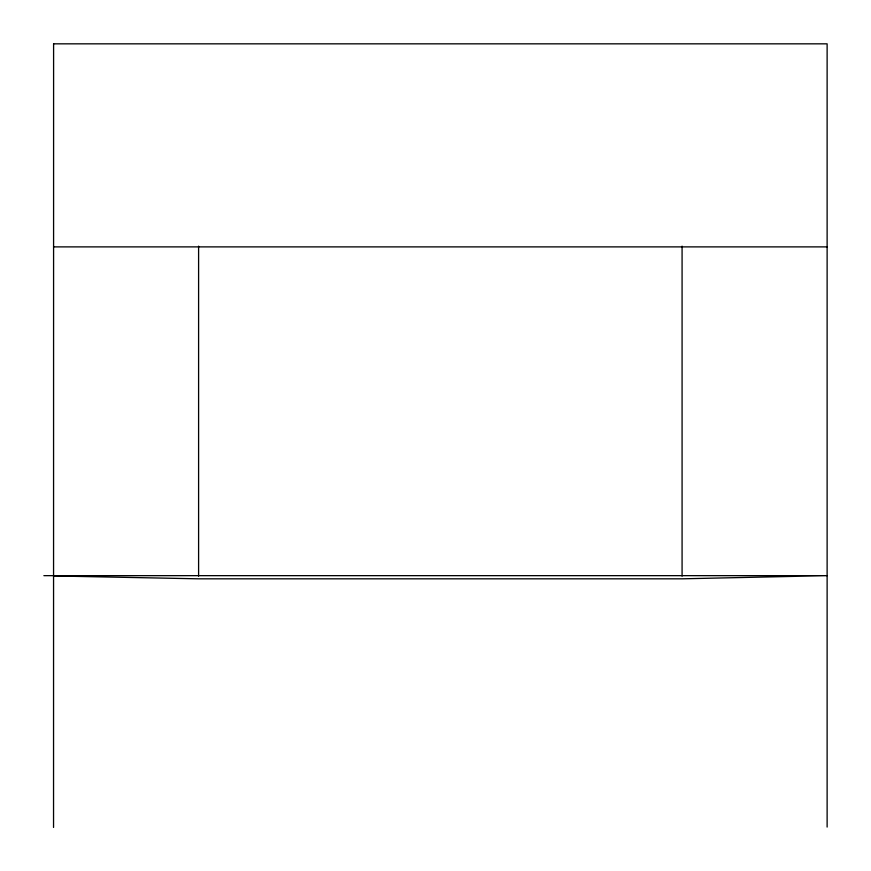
<?xml version="1.0" encoding="UTF-8"?>
<svg xmlns="http://www.w3.org/2000/svg" width="871" height="871" viewBox="0 0 871 871"><rect width="100%" height="100%" fill="white"/><g stroke="black" fill="none" stroke-linecap="round" stroke-linejoin="round"><path stroke-width="1.31" d="M53.545 575.938L198.599 578.823L682.08 578.823L827.123 575.655L43.877 575.655M53.545 43.833L827.123 43.833L827.123 827.069M53.545 246.885L827.123 246.885M53.599 43.833L53.545 827.45M682.08 246.145L682.08 576.112M198.599 246.145L198.599 576.112"/></g></svg>
